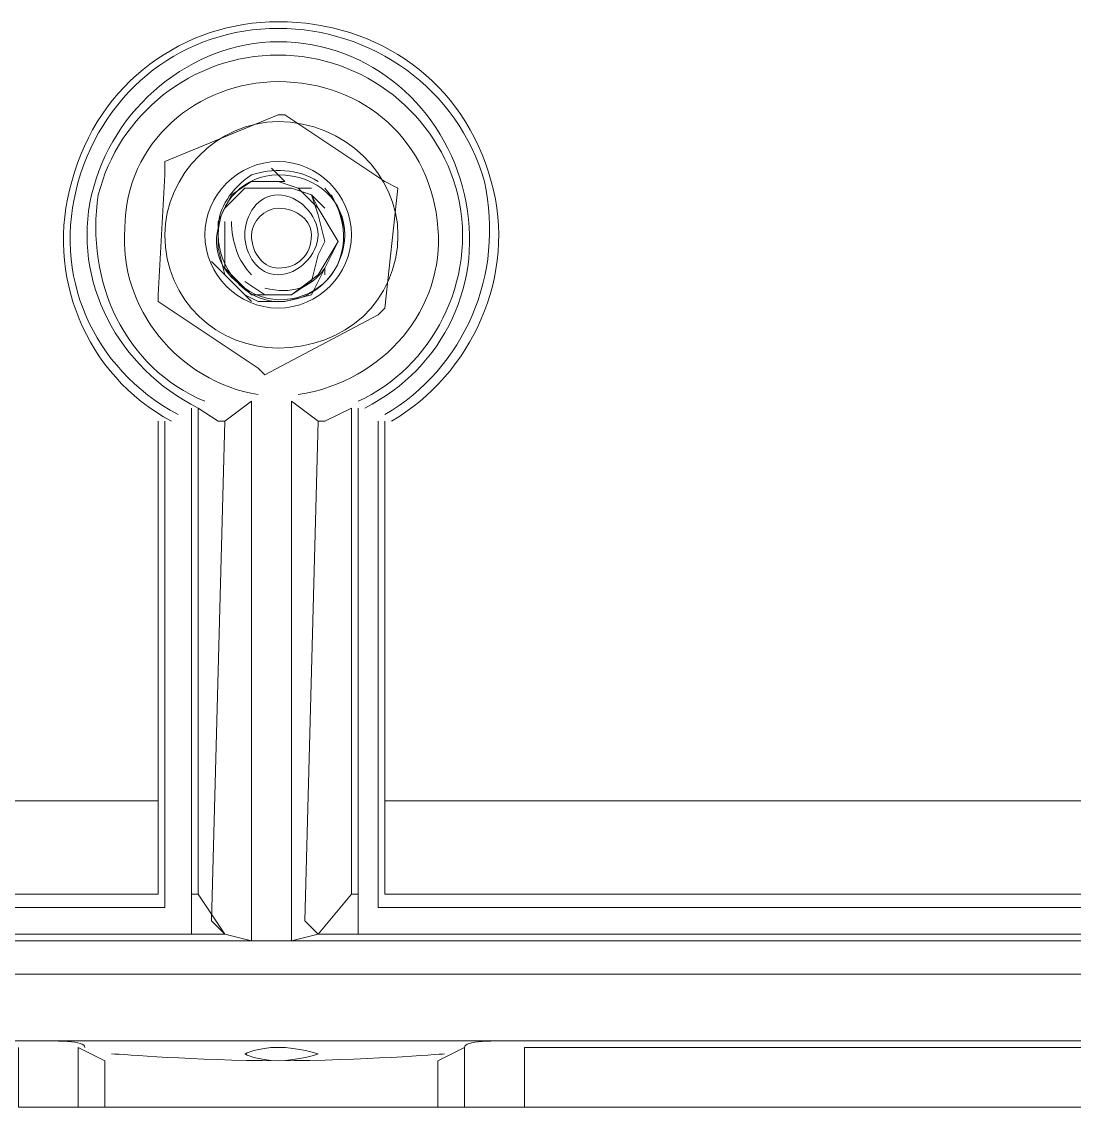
# Model space of a CAD drawing. Header units: metres. Extents: x 2999 to 3164, y 1641 to 1678.
# Drawn here: x 3006.0298 to 3006.2751, y 1650.1422 to 1650.3952 of the extents above; entities that cross this region are included whole.
import ezdxf

# ---------------------------------------------------------------- set-up
doc = ezdxf.new("R2010")
doc.units = ezdxf.units.M

msp = doc.modelspace()

# ---------------------------------------------------------------- linework, layer by layer
at = {"color": 7, "linetype": 'Continuous', "lineweight": 20, "true_color": 0x000007}
msp.add_lwpolyline([(3006.11747, 1650.35636), (3006.11437, 1650.35791), (3006.09109, 1650.37343), (3006.08954, 1650.37343), (3006.06316, 1650.36257), (3006.06316, 1650.35946), (3006.0616, 1650.33153), (3006.0616, 1650.32998), (3006.08488, 1650.31446), (3006.08644, 1650.3129), (3006.11282, 1650.32687), (3006.11437, 1650.32842)], close=True, dxfattribs=at)
for points in [[(3006.09109, 1650.35791), (3006.08799, 1650.36101), (3006.08799, 1650.36101)], [(3006.09885, 1650.33618), (3006.10351, 1650.34394), (3006.09885, 1650.3517), (3006.09419, 1650.35636), (3006.08954, 1650.35791), (3006.08333, 1650.35791), (3006.07868, 1650.35481), (3006.07557, 1650.3486), (3006.07557, 1650.34239), (3006.07712, 1650.33618), (3006.08178, 1650.33153), (3006.07868, 1650.33463)], [(3006.08954, 1650.35791), (3006.09109, 1650.35791), (3006.09109, 1650.35791)], [(3006.08488, 1650.32998), (3006.08178, 1650.33153), (3006.07712, 1650.33618), (3006.07557, 1650.34239), (3006.07557, 1650.3486), (3006.07712, 1650.3517), (3006.08178, 1650.35636), (3006.08644, 1650.35636), (3006.09264, 1650.35636), (3006.0973, 1650.35481), (3006.09885, 1650.35015), (3006.1004, 1650.34394), (3006.09885, 1650.34084), (3006.0973, 1650.33463), (3006.09264, 1650.33153), (3006.08644, 1650.33153), (3006.08178, 1650.33463)], [(3006.09419, 1650.35636), (3006.0973, 1650.35636), (3006.0973, 1650.35636)], [(3006.1004, 1650.3517), (3006.0973, 1650.35481), (3006.09885, 1650.3517)], [(3006.07712, 1650.3486), (3006.07712, 1650.33774), (3006.08333, 1650.33153), (3006.09264, 1650.33153), (3006.09885, 1650.33618)], [(3006.10351, 1650.34394), (3006.1004, 1650.33774), (3006.0973, 1650.33153), (3006.09109, 1650.32998), (3006.08488, 1650.32998)], [(3006.07712, 1650.33618), (3006.07402, 1650.33929), (3006.07402, 1650.33929)], [(3006.1004, 1650.33774), (3006.1004, 1650.33618), (3006.1004, 1650.33618)], [(3006.08333, 1650.32998), (3006.08178, 1650.33153), (3006.08178, 1650.33153)], [(3006.08333, 1650.3067), (3006.07712, 1650.30204), (3006.07557, 1650.30204), (3006.07092, 1650.30514)], [(3006.08333, 1650.3067), (3006.08333, 1650.18099), (3006.08333, 1650.18099)], [(3006.09264, 1650.3067), (3006.09885, 1650.30204), (3006.1004, 1650.30204), (3006.10661, 1650.30514)], [(3006.09264, 1650.18099), (3006.09264, 1650.3067), (3006.09264, 1650.3067)], [(3006.06936, 1650.21358), (3006.06936, 1650.30514), (3006.06936, 1650.30514)], [(3006.07712, 1650.18254), (3006.07092, 1650.19185), (3006.07092, 1650.30514)], [(3006.10661, 1650.30514), (3006.10661, 1650.19185), (3006.09885, 1650.18254)], [(3006.10816, 1650.30514), (3006.10816, 1650.21358), (3006.10816, 1650.21358)], [(3006.0616, 1650.30204), (3006.0616, 1650.19185), (3006.0616, 1650.19185)], [(3006.06316, 1650.30204), (3006.06316, 1650.18875), (3006.06316, 1650.18875)], [(3006.07712, 1650.18254), (3006.07402, 1650.18564), (3006.07712, 1650.30204)], [(3006.09885, 1650.18254), (3006.09575, 1650.18564), (3006.09885, 1650.30204)], [(3006.11282, 1650.30204), (3006.11282, 1650.18875), (3006.11282, 1650.18875)], [(3006.11437, 1650.30204), (3006.11437, 1650.19185), (3006.11437, 1650.19185)], [(3005.53549, 1650.21358), (3006.0616, 1650.21358), (3006.0616, 1650.21358)], [(3006.06936, 1650.21358), (3006.06936, 1650.18254), (3005.55101, 1650.18254)], [(3006.10816, 1650.18254), (3006.10816, 1650.21358), (3006.10816, 1650.21358)], [(3006.10816, 1650.18254), (3006.62496, 1650.18254), (3006.64979, 1650.21358)], [(3006.11437, 1650.21358), (3006.63893, 1650.21358), (3006.63893, 1650.21358)], [(3005.55257, 1650.19185), (3006.0616, 1650.19185), (3006.0616, 1650.19185)], [(3006.06936, 1650.19185), (3006.07092, 1650.19185), (3006.07092, 1650.19185)], [(3006.10661, 1650.19185), (3006.10816, 1650.19185), (3006.10816, 1650.19185)], [(3006.11437, 1650.19185), (3006.62186, 1650.19185), (3006.62186, 1650.19185)], [(3005.55101, 1650.18875), (3006.06316, 1650.18875), (3006.06316, 1650.18875)], [(3006.11282, 1650.18875), (3006.62341, 1650.18875), (3006.62341, 1650.18875)], [(3006.07712, 1650.18254), (3006.06936, 1650.18254), (3006.06936, 1650.18254)], [(3006.07712, 1650.18254), (3006.08333, 1650.18099), (3006.08333, 1650.18099)], [(3006.09885, 1650.18254), (3006.09264, 1650.18099), (3006.08333, 1650.18099)], [(3006.10816, 1650.18254), (3006.09885, 1650.18254), (3006.09885, 1650.18254)], [(3006.64514, 1650.18099), (3005.53239, 1650.18099), (3005.53239, 1650.18099)], [(3005.53239, 1650.17323), (3006.64514, 1650.17323), (3006.64203, 1650.17633)], [(3006.64514, 1650.17323), (3005.53239, 1650.17323), (3005.53239, 1650.17323)], [(3006.14696, 1650.15616), (3006.70877, 1650.15616), (3006.70721, 1650.15771), (3005.46876, 1650.15771)], [(3006.02901, 1650.15616), (3006.02901, 1650.14219), (3006.04298, 1650.14219)], [(3006.04298, 1650.15616), (3006.04919, 1650.15305), (3006.04919, 1650.15305)], [(3006.04298, 1650.15616), (3006.04298, 1650.14219), (3006.04919, 1650.14219)], [(3006.12679, 1650.15305), (3006.13299, 1650.15616), (3006.13299, 1650.15616)], [(3006.13299, 1650.15616), (3006.13299, 1650.14219), (3006.12679, 1650.14219)], [(3006.14696, 1650.15616), (3006.14696, 1650.14219), (3006.13299, 1650.14219)], [(3006.04919, 1650.15305), (3006.04919, 1650.14219), (3006.12679, 1650.14219)], [(3006.12679, 1650.15305), (3006.12679, 1650.14219), (3006.12679, 1650.14219)], [(3006.72118, 1650.14219), (3006.14696, 1650.14219), (3006.14696, 1650.14219)]]:
    msp.add_lwpolyline(points, dxfattribs=at)
for points, knots in [([(3006.11592, 1650.30204), (3006.13455, 1650.3129), (3006.14541, 1650.33618), (3006.1392, 1650.35791), (3006.1392, 1650.35791), (3006.13299, 1650.38119), (3006.11282, 1650.39516), (3006.08954, 1650.39516), (3006.08954, 1650.39516), (3006.06781, 1650.39516), (3006.04764, 1650.38119), (3006.04143, 1650.35791), (3006.04143, 1650.35791), (3006.03522, 1650.33618), (3006.04453, 1650.3129), (3006.06471, 1650.30204)], [0, 0, 0, 0, 0.0625, 0.0625, 0.0625, 0.062501, 0.125, 0.125, 0.125, 0.125001, 0.1875, 0.1875, 0.1875, 0.187501, 1, 1, 1, 1]), ([(3006.11437, 1650.30359), (3006.13299, 1650.31446), (3006.14231, 1650.33618), (3006.13765, 1650.35791), (3006.13765, 1650.35791), (3006.13144, 1650.37964), (3006.11127, 1650.39361), (3006.08954, 1650.39361), (3006.08954, 1650.39361), (3006.06781, 1650.39361), (3006.04919, 1650.37964), (3006.04298, 1650.35791), (3006.04298, 1650.35791), (3006.03677, 1650.33618), (3006.04608, 1650.31446), (3006.06626, 1650.30359)], [0, 0, 0, 0, 0.0625, 0.0625, 0.0625, 0.062501, 0.125, 0.125, 0.125, 0.125001, 0.1875, 0.1875, 0.1875, 0.187501, 1, 1, 1, 1]), ([(3006.10971, 1650.30514), (3006.12834, 1650.31446), (3006.13765, 1650.33463), (3006.13299, 1650.35481), (3006.13299, 1650.35481), (3006.12834, 1650.37498), (3006.11127, 1650.3905), (3006.08954, 1650.3905), (3006.08954, 1650.3905), (3006.06936, 1650.3905), (3006.05074, 1650.37498), (3006.04608, 1650.35481), (3006.04608, 1650.35481), (3006.04143, 1650.33463), (3006.05229, 1650.31446), (3006.07092, 1650.30514)], [0, 0, 0, 0, 0.0625, 0.0625, 0.0625, 0.062501, 0.125, 0.125, 0.125, 0.125001, 0.1875, 0.1875, 0.1875, 0.187501, 1, 1, 1, 1]), ([(3006.10816, 1650.3067), (3006.12523, 1650.31446), (3006.1361, 1650.33463), (3006.13144, 1650.35481), (3006.13144, 1650.35481), (3006.12679, 1650.37343), (3006.10971, 1650.3874), (3006.08954, 1650.3874), (3006.08954, 1650.3874), (3006.06936, 1650.3874), (3006.05229, 1650.37343), (3006.04764, 1650.35481), (3006.04764, 1650.35481), (3006.04453, 1650.33463), (3006.05384, 1650.31446), (3006.07247, 1650.3067)], [0, 0, 0, 0, 0.0625, 0.0625, 0.0625, 0.062501, 0.125, 0.125, 0.125, 0.125001, 0.1875, 0.1875, 0.1875, 0.187501, 1, 1, 1, 1]), ([(3006.09419, 1650.30825), (3006.11437, 1650.31135), (3006.12834, 1650.32842), (3006.12679, 1650.34705), (3006.12679, 1650.34705), (3006.12523, 1650.36722), (3006.10971, 1650.38119), (3006.08954, 1650.38119), (3006.08954, 1650.38119), (3006.07092, 1650.38119), (3006.05384, 1650.36722), (3006.05384, 1650.34705), (3006.05384, 1650.34705), (3006.05229, 1650.32842), (3006.06626, 1650.31135), (3006.08488, 1650.30825)], [0, 0, 0, 0, 0.0625, 0.0625, 0.0625, 0.062501, 0.125, 0.125, 0.125, 0.125001, 0.1875, 0.1875, 0.1875, 0.187501, 1, 1, 1, 1]), ([(3006.11747, 1650.3455), (3006.11747, 1650.35946), (3006.10506, 1650.37188), (3006.08954, 1650.37188), (3006.08954, 1650.37188), (3006.07557, 1650.37188), (3006.06316, 1650.35946), (3006.06316, 1650.3455), (3006.06316, 1650.3455), (3006.06316, 1650.32998), (3006.07557, 1650.31911), (3006.08954, 1650.31911), (3006.08954, 1650.31911), (3006.10506, 1650.31911), (3006.11747, 1650.32998), (3006.11747, 1650.3455)], [0, 0, 0, 0, 0.0625, 0.0625, 0.0625, 0.062501, 0.125, 0.125, 0.125, 0.125001, 0.1875, 0.1875, 0.1875, 0.187501, 1, 1, 1, 1]), ([(3006.10661, 1650.3455), (3006.10661, 1650.35481), (3006.09885, 1650.36257), (3006.08954, 1650.36257), (3006.08954, 1650.36257), (3006.08023, 1650.36257), (3006.07247, 1650.35481), (3006.07247, 1650.3455), (3006.07247, 1650.3455), (3006.07247, 1650.33618), (3006.08023, 1650.32842), (3006.08954, 1650.32842), (3006.08954, 1650.32842), (3006.09885, 1650.32842), (3006.10661, 1650.33618), (3006.10661, 1650.3455)], [0, 0, 0, 0, 0.0625, 0.0625, 0.0625, 0.062501, 0.125, 0.125, 0.125, 0.125001, 0.1875, 0.1875, 0.1875, 0.187501, 1, 1, 1, 1]), ([(3006.09885, 1650.35791), (3006.09419, 1650.36101), (3006.08799, 1650.36101), (3006.08333, 1650.35946), (3006.08333, 1650.35946), (3006.07868, 1650.35636), (3006.07557, 1650.3517), (3006.07557, 1650.34705), (3006.07557, 1650.34705), (3006.07402, 1650.34084), (3006.07712, 1650.33618), (3006.08178, 1650.33308)], [0, 0, 0, 0, 0.083333, 0.083333, 0.083333, 0.083334, 0.166667, 0.166667, 0.166667, 0.166668, 1, 1, 1, 1]), ([(3006.10506, 1650.3455), (3006.10506, 1650.35326), (3006.09885, 1650.35946), (3006.08954, 1650.35946), (3006.08954, 1650.35946), (3006.08178, 1650.35946), (3006.07557, 1650.35326), (3006.07557, 1650.3455), (3006.07557, 1650.3455), (3006.07557, 1650.33774), (3006.08178, 1650.32998), (3006.08954, 1650.32998), (3006.08954, 1650.32998), (3006.09885, 1650.32998), (3006.10506, 1650.33774), (3006.10506, 1650.3455)], [0, 0, 0, 0, 0.0625, 0.0625, 0.0625, 0.062501, 0.125, 0.125, 0.125, 0.125001, 0.1875, 0.1875, 0.1875, 0.187501, 1, 1, 1, 1]), ([(3006.08178, 1650.33308), (3006.08799, 1650.32842), (3006.0973, 1650.32998), (3006.10195, 1650.33618), (3006.10195, 1650.33618), (3006.10661, 1650.34239), (3006.10506, 1650.3517), (3006.1004, 1650.35636)], [0, 0, 0, 0, 0.125, 0.125, 0.125, 0.125001, 1, 1, 1, 1]), ([(3006.09885, 1650.3455), (3006.09885, 1650.35015), (3006.09419, 1650.35481), (3006.08954, 1650.35481), (3006.08954, 1650.35481), (3006.08488, 1650.35481), (3006.08178, 1650.35015), (3006.08178, 1650.3455), (3006.08178, 1650.3455), (3006.08178, 1650.34084), (3006.08488, 1650.33618), (3006.08954, 1650.33618), (3006.08954, 1650.33618), (3006.09419, 1650.33618), (3006.09885, 1650.34084), (3006.09885, 1650.3455)], [0, 0, 0, 0, 0.0625, 0.0625, 0.0625, 0.062501, 0.125, 0.125, 0.125, 0.125001, 0.1875, 0.1875, 0.1875, 0.187501, 1, 1, 1, 1]), ([(3006.0973, 1650.3455), (3006.0973, 1650.3486), (3006.09419, 1650.3517), (3006.08954, 1650.3517), (3006.08954, 1650.3517), (3006.08644, 1650.3517), (3006.08333, 1650.3486), (3006.08333, 1650.3455), (3006.08333, 1650.3455), (3006.08333, 1650.34084), (3006.08644, 1650.33774), (3006.08954, 1650.33774), (3006.08954, 1650.33774), (3006.09419, 1650.33774), (3006.0973, 1650.34084), (3006.0973, 1650.3455)], [0, 0, 0, 0, 0.0625, 0.0625, 0.0625, 0.062501, 0.125, 0.125, 0.125, 0.125001, 0.1875, 0.1875, 0.1875, 0.187501, 1, 1, 1, 1]), ([(3006.05074, 1650.15461), (3006.05384, 1650.15461), (3006.06936, 1650.15305), (3006.08954, 1650.15305), (3006.08954, 1650.15305), (3006.10971, 1650.15305), (3006.12679, 1650.15461), (3006.12834, 1650.15461)], [0, 0, 0, 0, 0.125, 0.125, 0.125, 0.125001, 1, 1, 1, 1]), ([(3006.09885, 1650.15461), (3006.09885, 1650.15461), (3006.09419, 1650.15616), (3006.08954, 1650.15616), (3006.08954, 1650.15616), (3006.08488, 1650.15616), (3006.08178, 1650.15461), (3006.08178, 1650.15461), (3006.08178, 1650.15461), (3006.08178, 1650.15461), (3006.08488, 1650.15305), (3006.08954, 1650.15305), (3006.08954, 1650.15305), (3006.09419, 1650.15305), (3006.09885, 1650.15461), (3006.09885, 1650.15461)], [0, 0, 0, 0, 0.0625, 0.0625, 0.0625, 0.062501, 0.125, 0.125, 0.125, 0.125001, 0.1875, 0.1875, 0.1875, 0.187501, 1, 1, 1, 1])]:
    msp.add_open_spline(points, degree=3, knots=knots, dxfattribs=at)
for points in [[(3006.10506, 1650.3455), (3006.10506, 1650.3486), (3006.10351, 1650.3517), (3006.10195, 1650.35481)], [(3006.07868, 1650.3486), (3006.07868, 1650.34394), (3006.08023, 1650.33929), (3006.08333, 1650.33618)], [(3006.08644, 1650.33308), (3006.09264, 1650.33153), (3006.0973, 1650.33308), (3006.1004, 1650.33774)], [(3006.04453, 1650.15616), (3006.04453, 1650.15771), (3006.03832, 1650.15771), (3006.03056, 1650.15771)], [(3006.14696, 1650.15771), (3006.1392, 1650.15771), (3006.13299, 1650.15771), (3006.13299, 1650.15616)]]:
    msp.add_open_spline(points, degree=3, dxfattribs=at)

doc.saveas('drawing.dxf')
